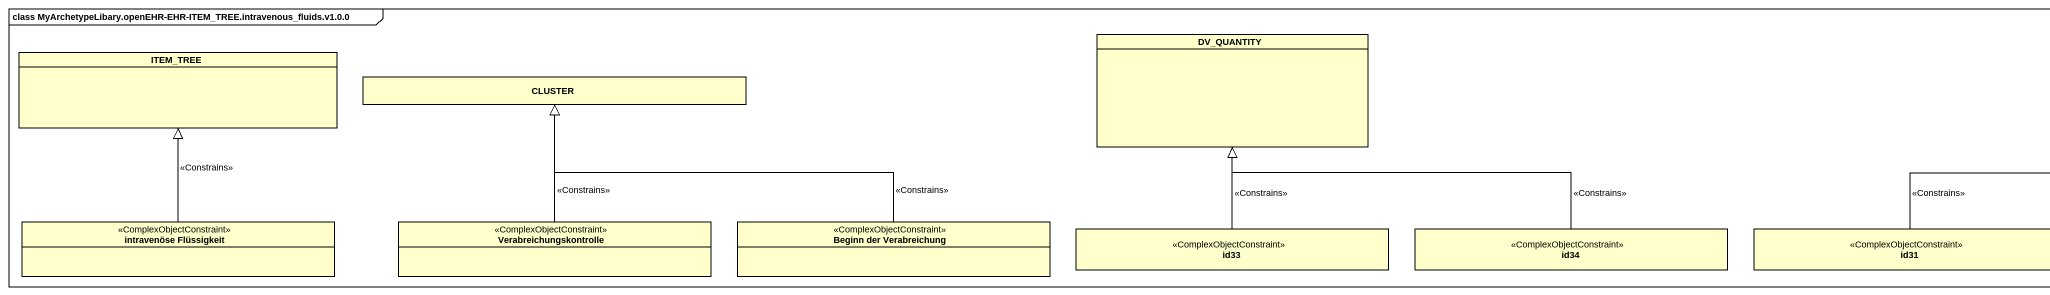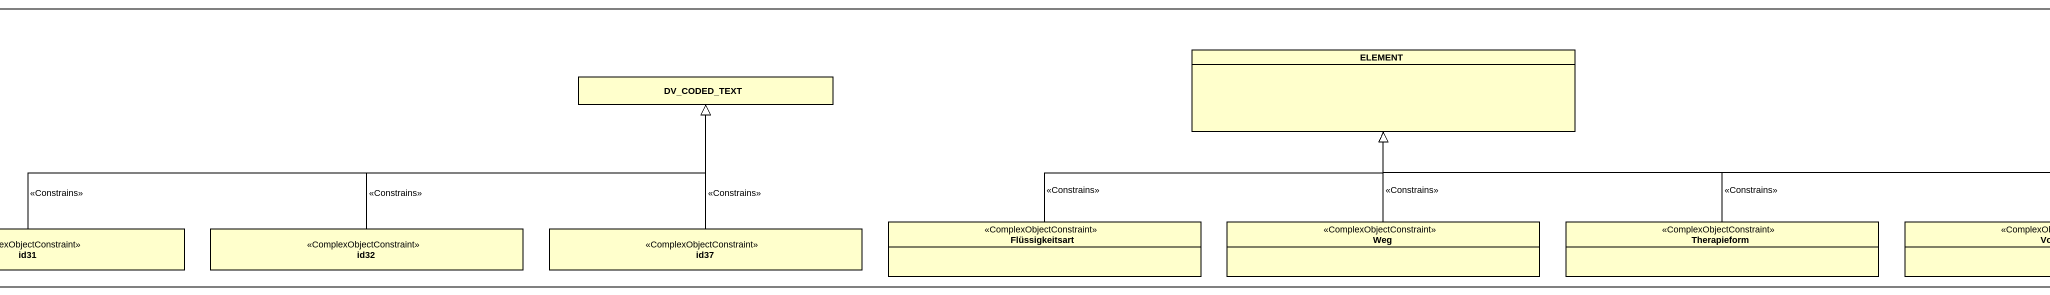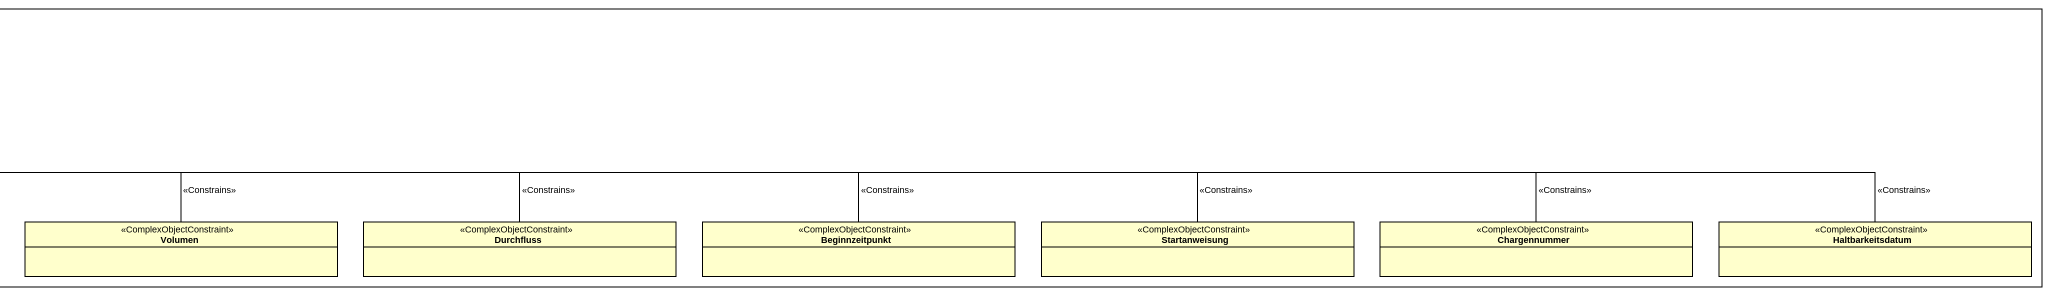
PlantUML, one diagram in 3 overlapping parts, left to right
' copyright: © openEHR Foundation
@startuml
mainframe class MyArchetypeLibary.openEHR-EHR-ITEM_TREE.intravenous_fluids.v1.0.0
hide circle
hide empty members
class DV_QUANTITY
class ITEM_TREE
class CLUSTER
class DV_CODED_TEXT
class ELEMENT
class "intravenöse Flüssigkeit" as intravenöse_Flüssigkeit <<ComplexObjectConstraint>>
class Verabreichungskontrolle <<ComplexObjectConstraint>>
class "Beginn der Verabreichung" as Beginn_der_Verabreichung <<ComplexObjectConstraint>>
class id33 <<ComplexObjectConstraint>>
class id34 <<ComplexObjectConstraint>>
class id31 <<ComplexObjectConstraint>>
class id32 <<ComplexObjectConstraint>>
class id37 <<ComplexObjectConstraint>>
class Flüssigkeitsart <<ComplexObjectConstraint>>
class Weg <<ComplexObjectConstraint>>
class Therapieform <<ComplexObjectConstraint>>
class Volumen <<ComplexObjectConstraint>>
class Durchfluss <<ComplexObjectConstraint>>
class Beginnzeitpunkt <<ComplexObjectConstraint>>
class Startanweisung <<ComplexObjectConstraint>>
class Chargennummer <<ComplexObjectConstraint>>
class Haltbarkeitsdatum <<ComplexObjectConstraint>>
intravenöse_Flüssigkeit -up-|> ITEM_TREE : <<Constrains>>
Verabreichungskontrolle -up-|> CLUSTER : <<Constrains>>
Beginn_der_Verabreichung -left-|> CLUSTER : <<Constrains>>
id33 -up-|> DV_QUANTITY : <<Constrains>>
id34 -left-|> DV_QUANTITY : <<Constrains>>
id31 -right-|> DV_CODED_TEXT : <<Constrains>>
id32 -right-|> DV_CODED_TEXT : <<Constrains>>
id37 -up-|> DV_CODED_TEXT : <<Constrains>>
Flüssigkeitsart -right-|> ELEMENT : <<Constrains>>
Weg -up-|> ELEMENT : <<Constrains>>
Therapieform -left-|> ELEMENT : <<Constrains>>
Volumen -left-|> ELEMENT : <<Constrains>>
Durchfluss -left-|> ELEMENT : <<Constrains>>
Beginnzeitpunkt -left-|> ELEMENT : <<Constrains>>
Startanweisung -left-|> ELEMENT : <<Constrains>>
Chargennummer -left-|> ELEMENT : <<Constrains>>
Haltbarkeitsdatum -left-|> ELEMENT : <<Constrains>>
@enduml
